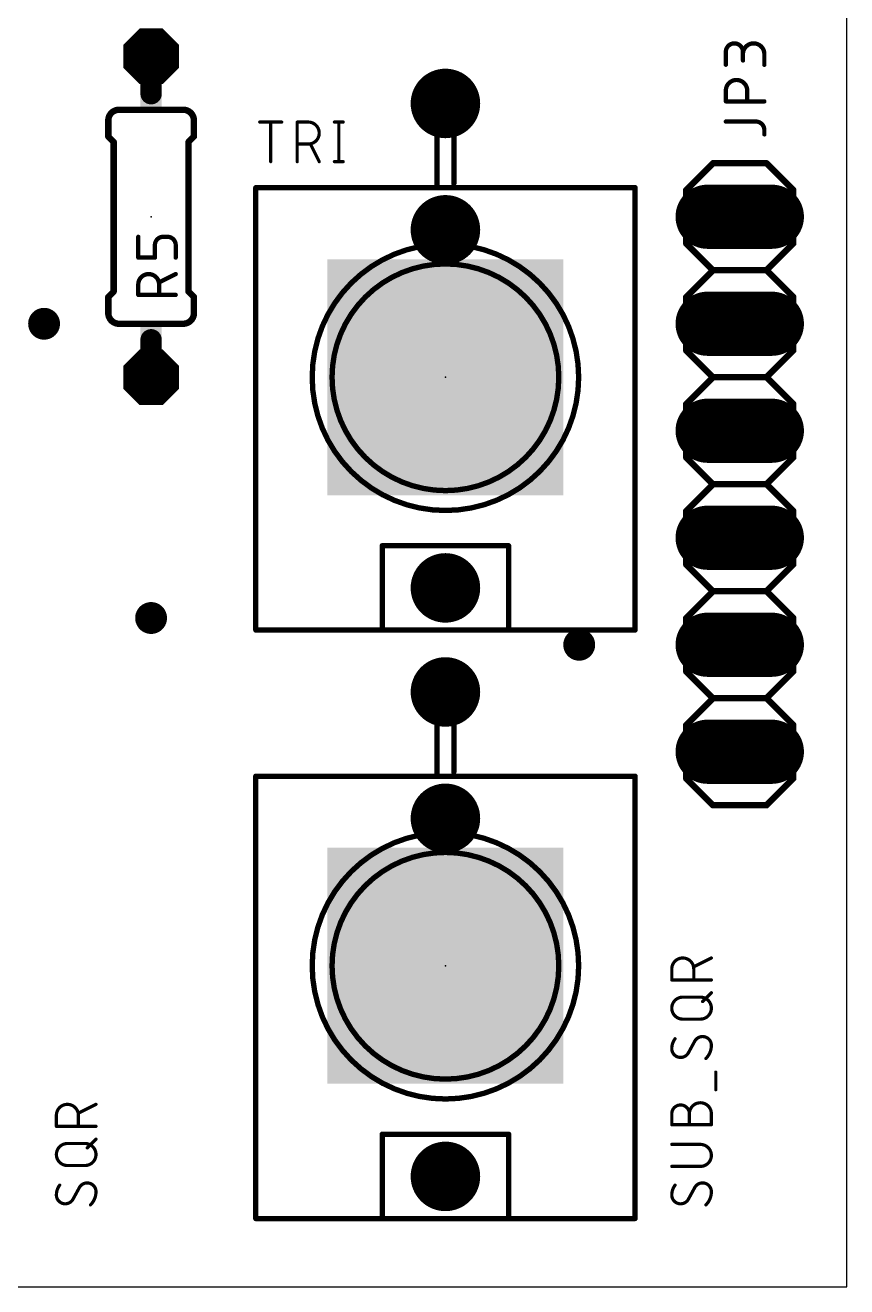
# Model space of a CAD drawing. Extents: x 0 to 48, y 0 to 102.
# Drawn here: x 28.76 to 48.26, y 0 to 29.95 of the extents above; entities that cross this region are included whole.
import ezdxf

# ---------------------------------------------------------------- set-up
doc = ezdxf.new("R2010")
doc.units = 0
for name, color, linetype in [('17', 110, 'CONTINUOUS'), ('18', 110, 'CONTINUOUS'), ('20', 31, 'CONTINUOUS'), ('21', 253, 'CONTINUOUS'), ('23', 53, 'CONTINUOUS'), ('25', 253, 'CONTINUOUS'), ('41', 12, 'CONTINUOUS'), ('51', 253, 'CONTINUOUS')]:
    doc.layers.add(name, color=color, linetype=linetype)

# ---------------------------------------------------------------- blocks, each defined once
blk = doc.blocks.new('RECT')
blk.add_solid([(-0.5, -0.5), (0.5, -0.5), (-0.5, 0.5), (0.5, 0.5)])
blk = doc.blocks.new('LONGP100')
at = {"const_width": 1}
blk.add_lwpolyline([(-0.5, 0), (0.5, 0)], dxfattribs=at)
at = {"const_width": 0.5}
for points in [[(-0.5, 0.25, 1), (-0.5, -0.25)], [(0.5, -0.25, 1), (0.5, 0.25)]]:
    blk.add_lwpolyline(points, format="xyb", dxfattribs=at)
blk = doc.blocks.new('OCTAGONP')
at = {"const_width": 0.5}
blk.add_lwpolyline([(-0.25, -0.1036), (-0.25, 0.1036), (-0.1036, 0.25), (0.1036, 0.25), (0.25, 0.1036), (0.25, -0.1036), (0.1036, -0.25), (-0.1036, -0.25), (-0.25, -0.1036), (-0.25, 0.1036)], dxfattribs=at)
blk = doc.blocks.new('ROUNDP')
at = {"const_width": 0.5}
blk.add_lwpolyline([(0, -0.25, 1), (0, 0.25, 1), (0, -0.25)], format="xyb", dxfattribs=at)
blk = doc.blocks.new('ROUNDV')
at = {"const_width": 0.5}
blk.add_lwpolyline([(0, -0.25, 1), (0, 0.25, 1), (0, -0.25)], format="xyb", dxfattribs=at)

msp = doc.modelspace()

# ---------------------------------------------------------------- linework, layer by layer
at = {"layer": '20'}
for p, q in [((48.26, 0), (48.26, 99.06)), ((0, 0), (48.26, 0))]:
    msp.add_line(p, q, dxfattribs=at)
at = {"layer": '21'}
for points, const_width in [([(38.535, 28.3218, 1), (38.535, 28.2583)], 0.0635), ([(38.5668, 28.29, 1), (38.5033, 28.29)], 0.0635), ([(38.9668, 28.29, 1), (38.9032, 28.29)], 0.0635), ([(38.935, 28.2583, 1), (38.935, 28.3218)], 0.0635), ([(30.988, 27.94, 0.4142), (30.734, 27.686)], 0.1524), ([(30.988, 27.9781, 1), (30.988, 27.9019)], 0.0762), ([(30.988, 27.9019, 1), (30.988, 27.9781)], 0.0762), ([(32.766, 27.686, 0.4142), (32.512, 27.94)], 0.1524), ([(32.512, 27.9781, 1), (32.512, 27.9019)], 0.0762), ([(32.512, 27.9019, 1), (32.512, 27.9781)], 0.0762), ([(30.7721, 27.686, 1), (30.6959, 27.686)], 0.0762), ([(30.6959, 27.686, 1), (30.7721, 27.686)], 0.0762), ([(32.8041, 27.686, 1), (32.7279, 27.686)], 0.0762), ([(32.7279, 27.686, 1), (32.8041, 27.686)], 0.0762), ([(34.3281, 27.6669, 1), (34.3281, 27.6288)], 0.0381), ([(34.6082, 27.6479, 1), (34.5701, 27.6479)], 0.0381), ([(34.8502, 27.6288, 1), (34.8502, 27.6669)], 0.0381), ([(35.2177, 27.6669, 1), (35.2177, 27.6288)], 0.0381), ([(35.2368, 27.6479, 1), (35.1987, 27.6479)], 0.0381), ([(35.4788, 27.1258, 1), (35.4788, 27.6479)], 0.0762), ([(35.4788, 27.6669, 1), (35.4788, 27.6288)], 0.0381), ([(35.4788, 27.6288, 1), (35.4788, 27.6669)], 0.0381), ([(36.1002, 27.6669, 1), (36.1002, 27.6288)], 0.0381), ([(36.2236, 27.6479, 1), (36.1855, 27.6479)], 0.0381), ([(36.309, 27.6288, 1), (36.309, 27.6669)], 0.0381), ([(30.6959, 27.305, 1), (30.7721, 27.305)], 0.0762), ([(30.7609, 27.3319, 1), (30.7071, 27.2781)], 0.0762), ([(30.8991, 27.178, 1), (30.8229, 27.178)], 0.0762), ([(32.6771, 27.178, 1), (32.6009, 27.178)], 0.0762), ([(32.7279, 27.305, 1), (32.8041, 27.305)], 0.0762), ([(32.7929, 27.2781, 1), (32.7391, 27.3319)], 0.0762), ([(30.8341, 27.1511, 1), (30.8879, 27.2049)], 0.0762), ([(32.6121, 27.2049, 1), (32.6659, 27.1511)], 0.0762), ([(35.2177, 27.1448, 1), (35.2177, 27.1067)], 0.0381), ([(35.4788, 27.1448, 1), (35.4788, 27.1067)], 0.0381), ([(35.4788, 27.1067, 1), (35.4788, 27.1448)], 0.0381), ([(35.548, 27.1343, 1), (35.5139, 27.1173)], 0.0381), ([(34.5701, 26.7081, 1), (34.6082, 26.7081)], 0.0381), ([(35.1987, 26.7081, 1), (35.2368, 26.7081)], 0.0381), ([(35.7228, 26.6996, 1), (35.7569, 26.7166)], 0.0381), ([(36.1002, 26.7272, 1), (36.1002, 26.6891)], 0.0381), ([(36.1855, 26.7081, 1), (36.2236, 26.7081)], 0.0381), ([(36.309, 26.6891, 1), (36.309, 26.7272)], 0.0381), ([(45.085, 26.7081, 1), (45.085, 26.6319)], 0.0762), ([(45.1119, 26.6431, 1), (45.0581, 26.6969)], 0.0762), ([(46.3819, 26.6969, 1), (46.3281, 26.6431)], 0.0762), ([(46.355, 26.6319, 1), (46.355, 26.7081)], 0.0762), ([(34.2668, 26.09, 1), (34.2032, 26.09)], 0.0635), ([(34.235, 26.1217, 1), (34.235, 26.0583)], 0.0635), ([(38.535, 26.1217, 1), (38.535, 26.0583)], 0.0635), ([(38.5033, 26.09, 1), (38.5668, 26.09)], 0.0635), ([(38.535, 26.0583, 1), (38.535, 26.1217)], 0.0635), ([(38.9032, 26.19, 1), (38.9668, 26.19)], 0.0635), ([(43.2668, 26.09, 1), (43.2032, 26.09)], 0.0635), ([(43.235, 26.0583, 1), (43.235, 26.1217)], 0.0635), ([(44.4881, 26.035, 1), (44.4119, 26.035)], 0.0762), ([(44.4231, 26.0619, 1), (44.4769, 26.0081)], 0.0762), ([(47.0281, 26.035, 1), (46.9519, 26.035)], 0.0762), ([(46.9631, 26.0081, 1), (47.0169, 26.0619)], 0.0762), ([(38.735, 18.4277, 1), (38.735, 24.7523, 1), (38.735, 18.4277)], 0.127), ([(44.4119, 24.765, 1), (44.4881, 24.765)], 0.0762), ([(44.4769, 24.7919, 1), (44.4231, 24.7381)], 0.0762), ([(46.9519, 24.765, 1), (47.0281, 24.765)], 0.0762), ([(47.0169, 24.7381, 1), (46.9631, 24.7919)], 0.0762), ([(38.735, 18.8993, 1), (38.735, 24.2807, 1), (38.735, 18.8993)], 0.127), ([(45.085, 24.1681, 1), (45.085, 24.0919)], 0.0762), ([(45.1119, 24.1031, 1), (45.0581, 24.1569)], 0.0762), ([(45.0581, 24.1031, 1), (45.1119, 24.1569)], 0.0762), ([(46.3819, 24.1569, 1), (46.3281, 24.1031)], 0.0762), ([(46.3281, 24.1569, 1), (46.3819, 24.1031)], 0.0762), ([(46.355, 24.0919, 1), (46.355, 24.1681)], 0.0762), ([(30.8229, 23.622, 1), (30.8991, 23.622)], 0.0762), ([(30.8879, 23.5951, 1), (30.8341, 23.6489)], 0.0762), ([(32.6009, 23.622, 1), (32.6771, 23.622)], 0.0762), ([(32.6659, 23.6489, 1), (32.6121, 23.5951)], 0.0762), ([(30.7721, 23.495, 1), (30.6959, 23.495)], 0.0762), ([(30.7071, 23.5219, 1), (30.7609, 23.4681)], 0.0762), ([(32.8041, 23.495, 1), (32.7279, 23.495)], 0.0762), ([(32.7391, 23.4681, 1), (32.7929, 23.5219)], 0.0762), ([(44.4881, 23.495, 1), (44.4119, 23.495)], 0.0762), ([(44.4231, 23.5219, 1), (44.4769, 23.4681)], 0.0762), ([(47.0281, 23.495, 1), (46.9519, 23.495)], 0.0762), ([(46.9631, 23.4681, 1), (47.0169, 23.5219)], 0.0762), ([(30.734, 23.114, 0.4142), (30.988, 22.86)], 0.1524), ([(30.7721, 23.114, 1), (30.6959, 23.114)], 0.0762), ([(30.6959, 23.114, 1), (30.7721, 23.114)], 0.0762), ([(32.512, 22.86, 0.4142), (32.766, 23.114)], 0.1524), ([(32.8041, 23.114, 1), (32.7279, 23.114)], 0.0762), ([(32.7279, 23.114, 1), (32.8041, 23.114)], 0.0762), ([(30.988, 22.8981, 1), (30.988, 22.8219)], 0.0762), ([(30.988, 22.8219, 1), (30.988, 22.8981)], 0.0762), ([(32.512, 22.8981, 1), (32.512, 22.8219)], 0.0762), ([(32.512, 22.8219, 1), (32.512, 22.8981)], 0.0762), ([(44.4119, 22.225, 1), (44.4881, 22.225)], 0.0762), ([(44.4769, 22.2519, 1), (44.4231, 22.1981)], 0.0762), ([(46.9519, 22.225, 1), (47.0281, 22.225)], 0.0762), ([(47.0169, 22.1981, 1), (46.9631, 22.2519)], 0.0762), ([(45.085, 21.6281, 1), (45.085, 21.5519)], 0.0762), ([(45.1119, 21.5631, 1), (45.0581, 21.6169)], 0.0762), ([(45.0581, 21.5631, 1), (45.1119, 21.6169)], 0.0762), ([(46.3819, 21.6169, 1), (46.3281, 21.5631)], 0.0762), ([(46.3281, 21.6169, 1), (46.3819, 21.5631)], 0.0762), ([(46.355, 21.5519, 1), (46.355, 21.6281)], 0.0762), ([(44.4881, 20.955, 1), (44.4119, 20.955)], 0.0762), ([(44.4231, 20.9819, 1), (44.4769, 20.9281)], 0.0762), ([(47.0281, 20.955, 1), (46.9519, 20.955)], 0.0762), ([(46.9631, 20.9281, 1), (47.0169, 20.9819)], 0.0762), ([(44.4119, 19.685, 1), (44.4881, 19.685)], 0.0762), ([(44.4769, 19.7119, 1), (44.4231, 19.6581)], 0.0762), ([(46.9519, 19.685, 1), (47.0281, 19.685)], 0.0762), ([(47.0169, 19.6581, 1), (46.9631, 19.7119)], 0.0762), ([(45.085, 19.0881, 1), (45.085, 19.0119)], 0.0762), ([(45.1119, 19.0231, 1), (45.0581, 19.0769)], 0.0762), ([(45.0581, 19.0231, 1), (45.1119, 19.0769)], 0.0762), ([(46.3819, 19.0769, 1), (46.3281, 19.0231)], 0.0762), ([(46.3281, 19.0769, 1), (46.3819, 19.0231)], 0.0762), ([(46.355, 19.0119, 1), (46.355, 19.0881)], 0.0762), ([(44.4881, 18.415, 1), (44.4119, 18.415)], 0.0762), ([(44.4231, 18.4419, 1), (44.4769, 18.3881)], 0.0762), ([(47.0281, 18.415, 1), (46.9519, 18.415)], 0.0762), ([(46.9631, 18.3881, 1), (47.0169, 18.4419)], 0.0762), ([(37.2668, 17.59, 1), (37.2032, 17.59)], 0.0635), ([(37.235, 17.6217, 1), (37.235, 17.5583)], 0.0635), ([(40.2668, 17.59, 1), (40.2032, 17.59)], 0.0635), ([(40.235, 17.5583, 1), (40.235, 17.6217)], 0.0635), ([(44.4119, 17.145, 1), (44.4881, 17.145)], 0.0762), ([(44.4769, 17.1719, 1), (44.4231, 17.1181)], 0.0762), ([(46.9519, 17.145, 1), (47.0281, 17.145)], 0.0762), ([(47.0169, 17.1181, 1), (46.9631, 17.1719)], 0.0762), ([(45.085, 16.5481, 1), (45.085, 16.4719)], 0.0762), ([(45.1119, 16.4831, 1), (45.0581, 16.5369)], 0.0762), ([(45.0581, 16.4831, 1), (45.1119, 16.5369)], 0.0762), ([(46.3819, 16.5369, 1), (46.3281, 16.4831)], 0.0762), ([(46.3281, 16.5369, 1), (46.3819, 16.4831)], 0.0762), ([(46.355, 16.4719, 1), (46.355, 16.5481)], 0.0762), ([(44.4881, 15.875, 1), (44.4119, 15.875)], 0.0762), ([(44.4231, 15.9019, 1), (44.4769, 15.8481)], 0.0762), ([(47.0281, 15.875, 1), (46.9519, 15.875)], 0.0762), ([(46.9631, 15.8481, 1), (47.0169, 15.9019)], 0.0762), ([(34.2032, 15.59, 1), (34.2668, 15.59)], 0.0635), ([(34.235, 15.6218, 1), (34.235, 15.5583)], 0.0635), ([(37.2032, 15.59, 1), (37.2668, 15.59)], 0.0635), ([(37.235, 15.6218, 1), (37.235, 15.5583)], 0.0635), ([(37.235, 15.5583, 1), (37.235, 15.6218)], 0.0635), ([(40.2032, 15.59, 1), (40.2668, 15.59)], 0.0635), ([(40.235, 15.6218, 1), (40.235, 15.5583)], 0.0635), ([(40.235, 15.5583, 1), (40.235, 15.6218)], 0.0635), ([(43.2032, 15.59, 1), (43.2668, 15.59)], 0.0635), ([(43.235, 15.5583, 1), (43.235, 15.6218)], 0.0635), ([(44.4769, 14.6319, 1), (44.4231, 14.5781)], 0.0762), ([(47.0169, 14.5781, 1), (46.9631, 14.6319)], 0.0762), ([(38.535, 14.3518, 1), (38.535, 14.2882)], 0.0635), ([(38.5668, 14.32, 1), (38.5033, 14.32)], 0.0635), ([(38.9668, 14.32, 1), (38.9032, 14.32)], 0.0635), ([(38.935, 14.2882, 1), (38.935, 14.3518)], 0.0635), ([(44.4119, 14.605, 1), (44.4881, 14.605)], 0.0762), ([(46.9519, 14.605, 1), (47.0281, 14.605)], 0.0762), ([(45.085, 14.0081, 1), (45.085, 13.9319)], 0.0762), ([(45.1119, 13.9431, 1), (45.0581, 13.9969)], 0.0762), ([(45.0581, 13.9431, 1), (45.1119, 13.9969)], 0.0762), ([(46.3819, 13.9969, 1), (46.3281, 13.9431)], 0.0762), ([(46.3281, 13.9969, 1), (46.3819, 13.9431)], 0.0762), ([(46.355, 13.9319, 1), (46.355, 14.0081)], 0.0762), ([(44.4881, 13.335, 1), (44.4119, 13.335)], 0.0762), ([(44.4231, 13.3619, 1), (44.4769, 13.3081)], 0.0762), ([(47.0281, 13.335, 1), (46.9519, 13.335)], 0.0762), ([(46.9631, 13.3081, 1), (47.0169, 13.3619)], 0.0762), ([(34.2668, 12.12, 1), (34.2032, 12.12)], 0.0635), ([(34.235, 12.1518, 1), (34.235, 12.0883)], 0.0635), ([(38.535, 12.1518, 1), (38.535, 12.0883)], 0.0635), ([(38.5033, 12.12, 1), (38.5668, 12.12)], 0.0635), ([(38.535, 12.0883, 1), (38.535, 12.1518)], 0.0635), ([(38.9032, 12.22, 1), (38.9668, 12.22)], 0.0635), ([(43.2668, 12.12, 1), (43.2032, 12.12)], 0.0635), ([(43.235, 12.0883, 1), (43.235, 12.1518)], 0.0635), ([(44.4119, 12.065, 1), (44.4881, 12.065)], 0.0762), ([(44.4769, 12.0919, 1), (44.4231, 12.0381)], 0.0762), ([(46.9519, 12.065, 1), (47.0281, 12.065)], 0.0762), ([(47.0169, 12.0381, 1), (46.9631, 12.0919)], 0.0762), ([(45.085, 11.4681, 1), (45.085, 11.3919)], 0.0762), ([(45.0581, 11.4031, 1), (45.1119, 11.4569)], 0.0762), ([(46.3281, 11.4569, 1), (46.3819, 11.4031)], 0.0762), ([(46.355, 11.3919, 1), (46.355, 11.4681)], 0.0762), ([(38.735, 4.4577, 1), (38.735, 10.7823, 1), (38.735, 4.4577)], 0.127), ([(38.735, 4.9293, 1), (38.735, 10.3107, 1), (38.735, 4.9293)], 0.127), ([(44.6292, 7.5438, 1), (44.1071, 7.5438)], 0.0762), ([(45.0554, 7.7878, 1), (45.0384, 7.8219)], 0.0381), ([(44.1262, 7.5438, 1), (44.0881, 7.5438)], 0.0381), ([(44.0881, 7.5438, 1), (44.1262, 7.5438)], 0.0381), ([(44.6207, 7.6131, 1), (44.6377, 7.579)], 0.0381), ([(44.6483, 7.5438, 1), (44.6102, 7.5438)], 0.0381), ([(44.6102, 7.5438, 1), (44.6483, 7.5438)], 0.0381), ([(44.1071, 7.3018, 1), (44.1071, 7.2637)], 0.0381), ([(44.0881, 7.2828, 1), (44.1262, 7.2828)], 0.0381), ([(44.6102, 7.2828, 1), (44.6483, 7.2828)], 0.0381), ([(45.0469, 7.2637, 1), (45.0469, 7.3018)], 0.0381), ([(44.3682, 6.8755, 1), (44.3682, 6.3534)], 0.0762), ([(44.3682, 6.8946, 1), (44.3682, 6.8565)], 0.0381), ([(44.3682, 6.8565, 1), (44.3682, 6.8946)], 0.0381), ([(44.7858, 6.3534, 1), (44.7858, 6.8755)], 0.0762), ([(44.7858, 6.8946, 1), (44.7858, 6.8565)], 0.0381), ([(44.7858, 6.8565, 1), (44.7858, 6.8946)], 0.0381), ([(45.0604, 6.9665, 1), (45.0334, 6.9934)], 0.0381), ([(44.8246, 6.7846, 1), (44.8515, 6.7576)], 0.0381), ([(44.3682, 6.3725, 1), (44.3682, 6.3344)], 0.0381), ([(44.3682, 6.3344, 1), (44.3682, 6.3725)], 0.0381), ([(44.7858, 6.3725, 1), (44.7858, 6.3344)], 0.0381), ([(44.7858, 6.3344, 1), (44.7858, 6.3725)], 0.0381), ([(44.1854, 5.8877, 0.1623), (44.1071, 5.6528)], 0.0762), ([(44.1071, 5.6528, 0.4142), (44.3159, 5.4439)], 0.0762), ([(44.1262, 5.6528, 1), (44.0881, 5.6528)], 0.0381), ([(44.2007, 5.8763, 1), (44.1702, 5.8991)], 0.0381), ([(44.8381, 5.9399, 0.2656), (44.6553, 5.8355)], 0.0762), ([(44.6389, 5.8452, 1), (44.6717, 5.8258)], 0.0381), ([(44.672, 5.8264, 1), (44.6386, 5.8446)], 0.0381), ([(45.0469, 5.7311, 0.4142), (44.8381, 5.9399)], 0.0762), ([(44.8381, 5.959, 1), (44.8381, 5.9209)], 0.0381), ([(44.8381, 5.9209, 1), (44.8381, 5.959)], 0.0381), ([(44.9164, 5.4178, 0.2), (45.0469, 5.7311)], 0.0762), ([(45.0659, 5.7311, 1), (45.0279, 5.7311)], 0.0381), ([(45.0279, 5.7311, 1), (45.066, 5.7311)], 0.0381), ([(44.0881, 5.6528, 1), (44.1262, 5.6528)], 0.0381), ([(44.3159, 5.4439, 0.2656), (44.4987, 5.5483)], 0.0762), ([(44.3159, 5.463, 1), (44.3159, 5.4249)], 0.0381), ([(44.3159, 5.4249, 1), (44.3159, 5.463)], 0.0381), ([(44.482, 5.5575, 1), (44.5154, 5.5392)], 0.0381), ([(44.5151, 5.5387, 1), (44.4823, 5.558)], 0.0381), ([(44.903, 5.4313, 1), (44.9298, 5.4043)], 0.0381), ([(45.1704, 5.0952, 1), (45.1323, 5.0952)], 0.0381), ([(45.1323, 4.6775, 1), (45.1704, 4.6775)], 0.0381), ([(30.0242, 4.0691, 1), (29.5021, 4.0691)], 0.0762), ([(30.4504, 4.3131, 1), (30.4334, 4.3472)], 0.0381), ([(44.5248, 4.107, 1), (44.1071, 4.107)], 0.0762), ([(45.0469, 4.107, 1), (44.5248, 4.107)], 0.0762), ([(29.5212, 4.0691, 1), (29.4831, 4.0691)], 0.0381), ([(29.4831, 4.0691, 1), (29.5212, 4.0691)], 0.0381), ([(30.0157, 4.1384, 1), (30.0327, 4.1043)], 0.0381), ([(30.0433, 4.0691, 1), (30.0052, 4.0691)], 0.0381), ([(30.0052, 4.0691, 1), (30.0433, 4.0691)], 0.0381), ([(44.1262, 4.107, 1), (44.0881, 4.107)], 0.0381), ([(44.0881, 4.107, 1), (44.1262, 4.107)], 0.0381), ([(44.5438, 4.107, 1), (44.5057, 4.107)], 0.0381), ([(44.5057, 4.107, 1), (44.5438, 4.107)], 0.0381), ([(44.5057, 4.107, 1), (44.5438, 4.107)], 0.0381), ([(45.0278, 4.107, 1), (45.0659, 4.107)], 0.0381), ([(45.066, 4.107, 1), (45.0279, 4.107)], 0.0381), ([(29.5021, 3.8271, 1), (29.5021, 3.789)], 0.0381), ([(29.4831, 3.8081, 1), (29.5212, 3.8081)], 0.0381), ([(30.0052, 3.8081, 1), (30.0433, 3.8081)], 0.0381), ([(30.4419, 3.789, 1), (30.4419, 3.8271)], 0.0381), ([(37.2668, 3.62, 1), (37.2032, 3.62)], 0.0635), ([(37.235, 3.6518, 1), (37.235, 3.5882)], 0.0635), ([(40.2668, 3.62, 1), (40.2032, 3.62)], 0.0635), ([(40.235, 3.5882, 1), (40.235, 3.6518)], 0.0635), ([(44.1071, 3.865, 1), (44.1071, 3.8269)], 0.0381), ([(44.0881, 3.846, 1), (44.1262, 3.846)], 0.0381), ([(44.5057, 3.846, 1), (44.5438, 3.846)], 0.0381), ([(45.0279, 3.846, 1), (45.066, 3.846)], 0.0381), ([(45.0469, 3.8269, 1), (45.0469, 3.865)], 0.0381), ([(29.7632, 3.4008, 1), (29.7632, 2.8787)], 0.0762), ([(29.7632, 3.4199, 1), (29.7632, 3.3818)], 0.0381), ([(29.7632, 3.3818, 1), (29.7632, 3.4199)], 0.0381), ([(30.1808, 3.4199, 1), (30.1808, 3.3818)], 0.0381), ([(30.1808, 2.8787, 1), (30.1808, 3.4008)], 0.0762), ([(30.1808, 3.3818, 1), (30.1808, 3.4199)], 0.0381), ([(30.2196, 3.3099, 1), (30.2465, 3.2829)], 0.0381), ([(30.4554, 3.4918, 1), (30.4284, 3.5187)], 0.0381), ([(44.1071, 3.3987, 1), (44.1071, 3.3606)], 0.0381), ([(44.7858, 2.8575, 1), (44.7858, 3.3796)], 0.0762), ([(44.7858, 3.3987, 1), (44.7858, 3.3606)], 0.0381), ([(44.7858, 3.3606, 1), (44.7858, 3.3987)], 0.0381), ([(29.7632, 2.8978, 1), (29.7632, 2.8597)], 0.0381), ([(29.7632, 2.8597, 1), (29.7632, 2.8978)], 0.0381), ([(30.1808, 2.8978, 1), (30.1808, 2.8597)], 0.0381), ([(30.1808, 2.8597, 1), (30.1808, 2.8978)], 0.0381), ([(44.1071, 2.8765, 1), (44.1071, 2.8384)], 0.0381), ([(44.7858, 2.8765, 1), (44.7858, 2.8384)], 0.0381), ([(44.7858, 2.8384, 1), (44.7858, 2.8765)], 0.0381), ([(29.5804, 2.413, 0.1623), (29.5021, 2.1781)], 0.0762), ([(29.5957, 2.4016, 1), (29.5652, 2.4244)], 0.0381), ([(30.2331, 2.4652, 0.2656), (30.0503, 2.3608)], 0.0762), ([(30.067, 2.3517, 1), (30.0336, 2.3699)], 0.0381), ([(30.2331, 2.4843, 1), (30.2331, 2.4462)], 0.0381), ([(30.4419, 2.2564, 0.4142), (30.2331, 2.4652)], 0.0762), ([(30.2331, 2.4462, 1), (30.2331, 2.4843)], 0.0381), ([(44.1854, 2.413, 0.1623), (44.1071, 2.1781)], 0.0762), ([(44.2007, 2.4016, 1), (44.1702, 2.4244)], 0.0381), ([(44.8381, 2.4652, 0.2656), (44.6553, 2.3608)], 0.0762), ([(44.672, 2.3517, 1), (44.6386, 2.3699)], 0.0381), ([(44.8381, 2.4843, 1), (44.8381, 2.4462)], 0.0381), ([(45.0469, 2.2564, 0.4142), (44.8381, 2.4652)], 0.0762), ([(44.8381, 2.4462, 1), (44.8381, 2.4843)], 0.0381), ([(29.5021, 2.1781, 0.4142), (29.7109, 1.9692)], 0.0762), ([(29.4831, 2.1781, 1), (29.5212, 2.178)], 0.0381), ([(29.5212, 2.1781, 1), (29.4831, 2.1781)], 0.0381), ([(29.7109, 1.9692, 0.2656), (29.8937, 2.0736)], 0.0762), ([(29.877, 2.0827, 1), (29.9104, 2.0645)], 0.0381), ([(29.9101, 2.064, 1), (29.8773, 2.0833)], 0.0381), ([(30.0339, 2.3705, 1), (30.0667, 2.3511)], 0.0381), ([(30.3114, 1.9431, 0.2), (30.4419, 2.2564)], 0.0762), ([(30.4609, 2.2564, 1), (30.4229, 2.2564)], 0.0381), ([(30.4229, 2.2564, 1), (30.461, 2.2564)], 0.0381), ([(44.1071, 2.1781, 0.4142), (44.3159, 1.9692)], 0.0762), ([(44.1262, 2.1781, 1), (44.0881, 2.1781)], 0.0381), ([(44.0881, 2.1781, 1), (44.1262, 2.178)], 0.0381), ([(44.3159, 1.9692, 0.2656), (44.4987, 2.0736)], 0.0762), ([(44.482, 2.0827, 1), (44.5154, 2.0645)], 0.0381), ([(44.5151, 2.064, 1), (44.4823, 2.0833)], 0.0381), ([(44.6389, 2.3705, 1), (44.6717, 2.3511)], 0.0381), ([(44.9164, 1.9431, 0.2), (45.0469, 2.2564)], 0.0762), ([(45.0659, 2.2564, 1), (45.0279, 2.2564)], 0.0381), ([(45.0279, 2.2564, 1), (45.066, 2.2564)], 0.0381), ([(29.7109, 1.9883, 1), (29.7109, 1.9502)], 0.0381), ([(29.7109, 1.9502, 1), (29.7109, 1.9883)], 0.0381), ([(30.298, 1.9566, 1), (30.3248, 1.9296)], 0.0381), ([(44.3159, 1.9883, 1), (44.3159, 1.9502)], 0.0381), ([(44.3159, 1.9502, 1), (44.3159, 1.9883)], 0.0381), ([(44.903, 1.9566, 1), (44.9298, 1.9296)], 0.0381), ([(34.2032, 1.62, 1), (34.2668, 1.62)], 0.0635), ([(34.235, 1.6518, 1), (34.235, 1.5883)], 0.0635), ([(37.2032, 1.62, 1), (37.2668, 1.62)], 0.0635), ([(37.235, 1.6518, 1), (37.235, 1.5883)], 0.0635), ([(37.235, 1.5883, 1), (37.235, 1.6518)], 0.0635), ([(40.2032, 1.62, 1), (40.2668, 1.62)], 0.0635), ([(40.235, 1.6518, 1), (40.235, 1.5883)], 0.0635), ([(40.235, 1.5883, 1), (40.235, 1.6518)], 0.0635), ([(43.2032, 1.62, 1), (43.2668, 1.62)], 0.0635), ([(43.235, 1.5883, 1), (43.235, 1.6518)], 0.0635)]:
    msp.add_lwpolyline(points, format="xyb", dxfattribs=dict(at, const_width=const_width))
for points, const_width in [([(38.935, 28.29), (38.535, 28.29)], 0.127), ([(38.535, 28.29), (38.535, 26.09)], 0.127), ([(38.935, 26.19), (38.935, 28.29)], 0.127), ([(32.512, 27.94), (30.988, 27.94)], 0.1524), ([(30.734, 27.686), (30.734, 27.305)], 0.1524), ([(32.766, 27.686), (32.766, 27.305)], 0.1524), ([(34.3281, 27.6479), (34.8502, 27.6479)], 0.0762), ([(34.5892, 26.7081), (34.5892, 27.6479)], 0.0762), ([(35.2177, 26.7081), (35.2177, 27.6479)], 0.0762), ([(35.2177, 27.6479), (35.4788, 27.6479)], 0.0762), ([(36.1002, 27.6479), (36.309, 27.6479)], 0.0762), ([(36.2046, 27.6479), (36.2046, 26.7081)], 0.0762), ([(30.861, 27.178), (30.734, 27.305)], 0.1524), ([(30.861, 27.178), (30.861, 23.622)], 0.1524), ([(32.639, 27.178), (32.766, 27.305)], 0.1524), ([(32.639, 27.178), (32.639, 23.622)], 0.1524), ([(35.4788, 27.1258), (35.2177, 27.1258)], 0.0762), ([(35.7398, 26.7081), (35.531, 27.1258)], 0.0762), ([(36.1002, 26.7081), (36.309, 26.7081)], 0.0762), ([(45.085, 26.67), (44.45, 26.035)], 0.1524), ([(46.355, 26.67), (45.085, 26.67)], 0.1524), ([(46.99, 26.035), (46.355, 26.67)], 0.1524), ([(38.535, 26.09), (34.235, 26.09)], 0.127), ([(34.235, 26.09), (34.235, 15.59)], 0.127), ([(43.235, 26.09), (38.535, 26.09)], 0.127), ([(43.235, 15.59), (43.235, 26.09)], 0.127), ([(44.45, 24.765), (44.45, 26.035)], 0.1524), ([(46.99, 26.035), (46.99, 24.765)], 0.1524), ([(45.085, 24.13), (44.45, 24.765)], 0.1524), ([(46.99, 24.765), (46.355, 24.13)], 0.1524), ([(44.45, 23.495), (45.085, 24.13)], 0.1524), ([(46.355, 24.13), (45.085, 24.13)], 0.1524), ([(46.355, 24.13), (46.99, 23.495)], 0.1524), ([(30.861, 23.622), (30.734, 23.495)], 0.1524), ([(32.639, 23.622), (32.766, 23.495)], 0.1524), ([(30.734, 23.114), (30.734, 23.495)], 0.1524), ([(32.766, 23.114), (32.766, 23.495)], 0.1524), ([(44.45, 22.225), (44.45, 23.495)], 0.1524), ([(46.99, 23.495), (46.99, 22.225)], 0.1524), ([(32.512, 22.86), (30.988, 22.86)], 0.1524), ([(45.085, 21.59), (44.45, 22.225)], 0.1524), ([(46.99, 22.225), (46.355, 21.59)], 0.1524), ([(44.45, 20.955), (45.085, 21.59)], 0.1524), ([(46.355, 21.59), (45.085, 21.59)], 0.1524), ([(46.355, 21.59), (46.99, 20.955)], 0.1524), ([(44.45, 19.685), (44.45, 20.955)], 0.1524), ([(46.99, 20.955), (46.99, 19.685)], 0.1524), ([(45.085, 19.05), (44.45, 19.685)], 0.1524), ([(46.99, 19.685), (46.355, 19.05)], 0.1524), ([(45.085, 19.05), (44.45, 18.415)], 0.1524), ([(46.355, 19.05), (45.085, 19.05)], 0.1524), ([(46.99, 18.415), (46.355, 19.05)], 0.1524), ([(44.45, 17.145), (44.45, 18.415)], 0.1524), ([(46.99, 18.415), (46.99, 17.145)], 0.1524), ([(40.235, 17.59), (37.235, 17.59)], 0.127), ([(37.235, 17.59), (37.235, 15.59)], 0.127), ([(40.235, 15.59), (40.235, 17.59)], 0.127), ([(45.085, 16.51), (44.45, 17.145)], 0.1524), ([(46.99, 17.145), (46.355, 16.51)], 0.1524), ([(44.45, 15.875), (45.085, 16.51)], 0.1524), ([(46.355, 16.51), (45.085, 16.51)], 0.1524), ([(46.355, 16.51), (46.99, 15.875)], 0.1524), ([(44.45, 14.605), (44.45, 15.875)], 0.1524), ([(46.99, 15.875), (46.99, 14.605)], 0.1524), ([(37.235, 15.59), (34.235, 15.59)], 0.127), ([(40.235, 15.59), (37.235, 15.59)], 0.127), ([(43.235, 15.59), (40.235, 15.59)], 0.127), ([(45.085, 13.97), (44.45, 14.605)], 0.1524), ([(46.99, 14.605), (46.355, 13.97)], 0.1524), ([(38.935, 14.32), (38.535, 14.32)], 0.127), ([(38.535, 14.32), (38.535, 12.12)], 0.127), ([(38.935, 12.22), (38.935, 14.32)], 0.127), ([(45.085, 13.97), (44.45, 13.335)], 0.1524), ([(46.355, 13.97), (45.085, 13.97)], 0.1524), ([(46.99, 13.335), (46.355, 13.97)], 0.1524), ([(44.45, 12.065), (44.45, 13.335)], 0.1524), ([(46.99, 13.335), (46.99, 12.065)], 0.1524), ([(38.535, 12.12), (34.235, 12.12)], 0.127), ([(34.235, 12.12), (34.235, 1.62)], 0.127), ([(43.235, 12.12), (38.535, 12.12)], 0.127), ([(43.235, 1.62), (43.235, 12.12)], 0.127), ([(45.085, 11.43), (44.45, 12.065)], 0.1524), ([(46.99, 12.065), (46.355, 11.43)], 0.1524), ([(46.355, 11.43), (45.085, 11.43)], 0.1524), ([(45.0469, 7.8049), (44.6292, 7.596)], 0.0762), ([(44.1071, 7.2828), (44.1071, 7.5438)], 0.0762), ([(44.6292, 7.5438), (44.6292, 7.2828)], 0.0762), ([(45.0469, 7.2828), (44.1071, 7.2828)], 0.0762), ([(44.3682, 6.8755), (44.7858, 6.8755)], 0.0762), ([(44.8381, 6.7711), (45.0469, 6.9799)], 0.0762), ([(44.7858, 6.3534), (44.3682, 6.3534)], 0.0762), ([(44.6553, 5.8355), (44.4987, 5.5483)], 0.0762), ([(45.1513, 4.6775), (45.1513, 5.0952)], 0.0762), ([(30.4419, 4.3302), (30.0242, 4.1213)], 0.0762), ([(29.5021, 3.8081), (29.5021, 4.0691)], 0.0762), ([(30.0242, 4.0691), (30.0242, 3.8081)], 0.0762), ([(44.1071, 3.846), (44.1071, 4.107)], 0.0762), ([(44.5248, 3.846), (44.5248, 4.107)], 0.0762), ([(45.0469, 4.107), (45.0469, 3.846)], 0.0762), ([(30.4419, 3.8081), (29.5021, 3.8081)], 0.0762), ([(40.235, 3.62), (37.235, 3.62)], 0.127), ([(37.235, 3.62), (37.235, 1.62)], 0.127), ([(40.235, 1.62), (40.235, 3.62)], 0.127), ([(45.0469, 3.846), (44.1071, 3.846)], 0.0762), ([(29.7632, 3.4008), (30.1808, 3.4008)], 0.0762), ([(30.2331, 3.2964), (30.4419, 3.5052)], 0.0762), ([(44.7858, 3.3796), (44.1071, 3.3796)], 0.0762), ([(30.1808, 2.8787), (29.7632, 2.8787)], 0.0762), ([(44.1071, 2.8575), (44.7858, 2.8575)], 0.0762), ([(30.0503, 2.3608), (29.8937, 2.0736)], 0.0762), ([(44.6553, 2.3608), (44.4987, 2.0736)], 0.0762), ([(37.235, 1.62), (34.235, 1.62)], 0.127), ([(40.235, 1.62), (37.235, 1.62)], 0.127), ([(43.235, 1.62), (40.235, 1.62)], 0.127)]:
    msp.add_lwpolyline(points, dxfattribs=dict(at, const_width=const_width))
at = {"layer": '23'}
for p in [(31.75, 25.4), (38.735, 21.59), (45.72, 19.05), (38.735, 7.62)]:
    msp.add_point(p, dxfattribs=at)
at = {"layer": '25'}
for points, const_width in [([(45.7962, 29.3125, 1), (45.3898, 29.3125)], 0.1016), ([(45.4152, 29.3125, 1), (45.3644, 29.3125)], 0.0508), ([(46.3042, 29.2617, 1), (45.7962, 29.2617)], 0.1016), ([(45.8216, 29.3125, 1), (45.7708, 29.3125)], 0.0508), ([(45.3644, 29.3125, 1), (45.4152, 29.3125)], 0.0508), ([(45.7708, 29.3125, 1), (45.8216, 29.3125)], 0.0508), ([(45.7708, 29.2617, 1), (45.8216, 29.2617)], 0.0508), ([(45.7708, 29.1093, 1), (45.8216, 29.1093)], 0.0508), ([(46.3296, 29.2617, 1), (46.2788, 29.2617)], 0.0508), ([(46.2788, 29.2617, 1), (46.3296, 29.2617)], 0.0508), ([(45.3644, 29.0077, 1), (45.4152, 29.0077)], 0.0508), ([(46.2788, 29.0077, 1), (46.3296, 29.0077)], 0.0508), ([(45.8978, 28.393, 1), (45.3898, 28.393)], 0.1016), ([(45.4152, 28.393, 1), (45.3644, 28.393)], 0.0508), ([(45.3644, 28.393, 1), (45.4152, 28.393)], 0.0508), ([(45.3898, 28.1644, 1), (45.3898, 28.1136)], 0.0508), ([(45.3644, 28.139, 1), (45.4152, 28.139)], 0.0508), ([(45.9232, 28.393, 1), (45.8724, 28.393)], 0.0508), ([(45.8724, 28.393, 1), (45.9232, 28.393)], 0.0508), ([(45.8724, 28.139, 1), (45.9232, 28.139)], 0.0508), ([(46.3042, 28.1136, 1), (46.3042, 28.1644)], 0.0508), ([(45.3898, 27.686, 1), (45.3898, 27.6352)], 0.0508), ([(46.3042, 27.4574, 0.4142), (46.101, 27.6606)], 0.1016), ([(46.101, 27.686, 1), (46.101, 27.6352)], 0.0508), ([(46.101, 27.6352, 1), (46.101, 27.686)], 0.0508), ([(46.3296, 27.4574, 1), (46.2788, 27.4574)], 0.0508), ([(46.2788, 27.4574, 1), (46.3296, 27.4574)], 0.0508), ([(46.2788, 27.3558, 1), (46.3296, 27.3558)], 0.0508), ([(31.4706, 24.9247, 1), (31.4198, 24.9247)], 0.0508), ([(32.0379, 24.9247, 0.4142), (31.8403, 24.7271)], 0.1016), ([(32.0379, 24.9501, 1), (32.0379, 24.8993)], 0.0508), ([(32.0379, 24.8993, 1), (32.0379, 24.9501)], 0.0508), ([(32.3342, 24.7271, 0.4142), (32.1366, 24.9247)], 0.1016), ([(32.1366, 24.9501, 1), (32.1366, 24.8993)], 0.0508), ([(32.1366, 24.8993, 1), (32.1366, 24.9501)], 0.0508), ([(31.8657, 24.7271, 1), (31.8149, 24.7271)], 0.0508), ([(31.8149, 24.7271, 1), (31.8657, 24.7271)], 0.0508), ([(32.3596, 24.7271, 1), (32.3088, 24.7271)], 0.0508), ([(32.3088, 24.7271, 1), (32.3596, 24.7271)], 0.0508), ([(31.4452, 24.4562, 1), (31.4452, 24.4054)], 0.0508), ([(31.4198, 24.4308, 1), (31.4706, 24.4308)], 0.0508), ([(31.8149, 24.4308, 1), (31.8657, 24.4308)], 0.0508), ([(31.8403, 24.4054, 1), (31.8403, 24.4562)], 0.0508), ([(32.3088, 24.4308, 1), (32.3596, 24.4308)], 0.0508), ([(31.9391, 23.7927, 1), (31.4452, 23.7927)], 0.1016), ([(32.3456, 24.017, 1), (32.3228, 24.0624)], 0.0508), ([(31.4706, 23.7927, 1), (31.4198, 23.7927)], 0.0508), ([(31.4198, 23.7927, 1), (31.4706, 23.7927)], 0.0508), ([(31.9277, 23.8648, 1), (31.9504, 23.8194)], 0.0508), ([(31.9645, 23.7927, 1), (31.9137, 23.7927)], 0.0508), ([(31.9137, 23.7927, 1), (31.9645, 23.7927)], 0.0508), ([(31.4452, 23.5712, 1), (31.4452, 23.5204)], 0.0508), ([(31.4198, 23.5458, 1), (31.4706, 23.5458)], 0.0508), ([(31.9137, 23.5458, 1), (31.9645, 23.5458)], 0.0508), ([(32.3342, 23.5204, 1), (32.3342, 23.5712)], 0.0508)]:
    msp.add_lwpolyline(points, format="xyb", dxfattribs=dict(at, const_width=const_width))
at = {"layer": '25', "const_width": 0.1016}
for points in [[(45.3898, 29.0077), (45.3898, 29.3125)], [(45.7962, 29.3125), (45.7962, 29.1093)], [(46.3042, 29.0077), (46.3042, 29.2617)], [(45.3898, 28.139), (45.3898, 28.393)], [(46.3042, 28.139), (45.3898, 28.139)], [(45.8978, 28.393), (45.8978, 28.139)], [(45.3898, 27.6606), (46.101, 27.6606)], [(46.3042, 27.4574), (46.3042, 27.3558)], [(31.4452, 24.4308), (31.4452, 24.9247)], [(32.1366, 24.9247), (32.0379, 24.9247)], [(31.8403, 24.7271), (31.8403, 24.4308)], [(32.3342, 24.4308), (32.3342, 24.7271)], [(31.8403, 24.4308), (31.4452, 24.4308)], [(32.3342, 24.0397), (31.9391, 23.8421)], [(31.4452, 23.5458), (31.4452, 23.7927)], [(31.9391, 23.7927), (31.9391, 23.5458)], [(32.3342, 23.5458), (31.4452, 23.5458)]]:
    msp.add_lwpolyline(points, dxfattribs=at)
at = {"layer": '51', "const_width": 0.508}
for points in [[(31.75, 29.21), (31.75, 28.321)], [(31.75, 21.59), (31.75, 22.479)]]:
    msp.add_lwpolyline(points, dxfattribs=at)
at = {"layer": '51', "const_width": 0.254}
for points in [[(31.877, 29.21, 1), (31.623, 29.21)], [(31.623, 28.321, 1), (31.877, 28.321)], [(31.877, 22.479, 1), (31.623, 22.479)], [(31.623, 21.59, 1), (31.877, 21.59)]]:
    msp.add_lwpolyline(points, format="xyb", dxfattribs=at)

# ---------------------------------------------------------------- block references
at = {"layer": '17'}
for name, p, xscale, yscale, rotation in [('OCTAGONP', (31.75, 29.21), 1.3208, 1.3208, 90), ('OCTAGONP', (31.75, 29.21), 1.3208, 1.3208, 90), ('ROUNDP', (38.735, 28.09), 1.65, 1.65, 180), ('ROUNDP', (38.735, 28.09), 1.65, 1.65, 180), ('ROUNDP', (38.735, 25.09), 1.65, 1.65, 180), ('ROUNDP', (38.735, 25.09), 1.65, 1.65, 180), ('OCTAGONP', (31.75, 21.59), 1.3208, 1.3208, 90), ('OCTAGONP', (31.75, 21.59), 1.3208, 1.3208, 90), ('ROUNDP', (38.735, 16.59), 1.65, 1.65, 180), ('ROUNDP', (38.735, 16.59), 1.65, 1.65, 180), ('ROUNDP', (38.735, 14.12), 1.65, 1.65, 180), ('ROUNDP', (38.735, 14.12), 1.65, 1.65, 180), ('ROUNDP', (38.735, 11.12), 1.65, 1.65, 180), ('ROUNDP', (38.735, 11.12), 1.65, 1.65, 180), ('ROUNDP', (38.735, 2.62), 1.65, 1.65, 180), ('ROUNDP', (38.735, 2.62), 1.65, 1.65, 180)]:
    msp.add_blockref(name, p, dxfattribs=dict(at, xscale=xscale, yscale=yscale, rotation=rotation))
at = {"layer": '17', "xscale": 1.524, "yscale": 1.524}
for p in [(45.72, 25.4), (45.72, 25.4), (45.72, 22.86), (45.72, 22.86), (45.72, 20.32), (45.72, 20.32), (45.72, 17.78), (45.72, 17.78), (45.72, 15.24), (45.72, 15.24), (45.72, 12.7), (45.72, 12.7)]:
    msp.add_blockref('LONGP100', p, dxfattribs=at)
at = {"layer": '18', "xscale": 0.7564, "yscale": 0.7564}
for p in [(29.21, 22.86), (29.21, 22.86), (31.75, 15.875), (31.75, 15.875), (41.91, 15.24), (41.91, 15.24)]:
    msp.add_blockref('ROUNDV', p, dxfattribs=at)
at = {"layer": '21', "xscale": 0.381, "yscale": 0.508, "rotation": 90}
for p in [(31.75, 28.1305), (31.75, 22.6695)]:
    msp.add_blockref('RECT', p, dxfattribs=at)
at = {"layer": '41', "xscale": 5.6, "yscale": 5.6, "rotation": 180}
for p in [(38.735, 21.59), (38.735, 7.62)]:
    msp.add_blockref('RECT', p, dxfattribs=at)
at = {"layer": '51', "xscale": 0.508, "yscale": 0.508, "rotation": 270}
for p in [(45.72, 25.4), (45.72, 22.86), (45.72, 20.32), (45.72, 17.78), (45.72, 15.24), (45.72, 12.7)]:
    msp.add_blockref('RECT', p, dxfattribs=at)

doc.saveas('drawing.dxf')
